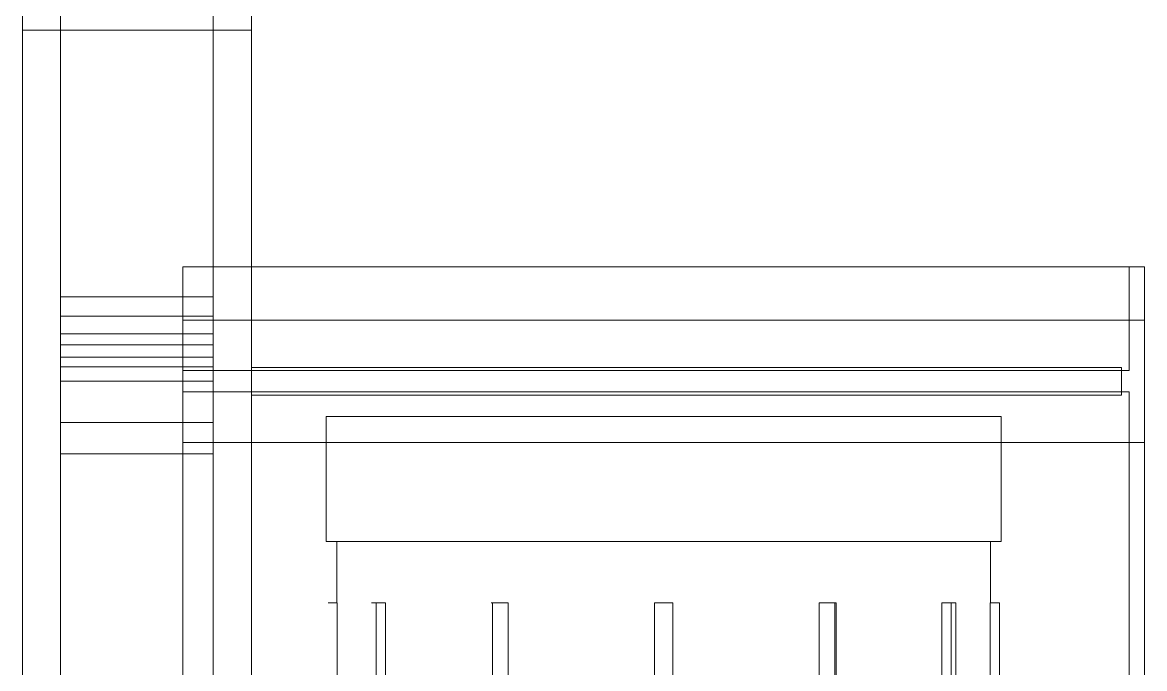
# Model space of a CAD drawing. Header units: millimetres. Extents: x -1970 to 34302, y -80068 to 6837.
# Drawn here: x 26678 to 27413, y -18918 to -18495 of the extents above; entities that cross this region are included whole.
import ezdxf

# ---------------------------------------------------------------- set-up
doc = ezdxf.new("R2010")
doc.units = ezdxf.units.MM
doc.layers.add('superior_briquetadora', color=7, linetype='Continuous', lineweight=0)

msp = doc.modelspace()

# ---------------------------------------------------------------- linework, layer by layer
at = {"layer": 'superior_briquetadora'}
for p, q in [((26703.187, -18720.639), (26703.187, -17660)), ((26703.187, -18674.804), (26703.187, -17660)), ((26803.187, -18720.639), (26803.187, -17660)), ((26803.187, -18674.804), (26803.187, -17660)), ((26678.187, -19330), (26678.187, -18320)), ((26828.187, -19330), (26828.187, -18320)), ((26678.187, -19330), (26678.187, -18460)), ((26828.187, -19480), (26828.187, -18460)), ((26678.187, -19330), (26678.187, -18500)), ((26678.187, -18500), (26828.187, -18500)), ((26828.187, -19480), (26828.187, -18500)), ((26783.187, -18655), (26783.187, -19445)), ((26783.187, -18690), (26783.187, -18655)), ((27403.187, -18655), (26783.187, -18655)), ((27413.187, -18655), (26783.187, -18655)), ((27403.187, -18655), (27403.187, -18690)), ((27413.187, -18655), (27403.187, -18655)), ((27413.187, -18690), (27413.187, -18655)), ((27413.187, -18655), (27413.187, -19445)), ((26703.187, -18714.105), (26703.187, -18674.804)), ((26703.187, -18674.804), (26803.187, -18674.804)), ((26803.187, -18714.105), (26803.187, -18674.804)), ((26703.187, -18687.386), (26703.187, -18698.89)), ((26703.187, -18706.157), (26703.187, -18687.386)), ((26703.187, -18687.386), (26803.187, -18687.386)), ((27413.187, -18690), (26783.187, -18690)), ((27403.187, -18690), (26783.187, -18690)), ((26783.187, -18690), (26783.187, -18723)), ((26783.187, -18770), (26783.187, -18690)), ((26803.187, -18687.386), (26803.187, -18698.89)), ((26803.187, -18706.157), (26803.187, -18687.386)), ((27413.187, -18690), (27403.187, -18690)), ((27403.187, -18723), (27403.187, -18690)), ((27413.187, -18770), (27413.187, -18690)), ((26703.187, -18706.157), (26703.187, -18698.89)), ((26703.187, -18698.89), (26803.187, -18698.89)), ((26803.187, -18706.157), (26803.187, -18698.89)), ((26703.187, -18706.157), (26803.187, -18706.157)), ((26703.187, -18730), (26703.187, -18714.105)), ((26703.187, -18714.105), (26803.187, -18714.105)), ((26803.187, -18730), (26803.187, -18714.105)), ((26703.187, -19330), (26703.187, -18720.639)), ((26703.187, -18720.639), (26803.187, -18720.639)), ((27403.187, -18723), (26783.187, -18723)), ((26803.187, -19330), (26803.187, -18720.639)), ((26828.187, -18721), (27398.187, -18721)), ((26828.187, -18721), (26828.187, -18739)), ((27398.187, -18721), (27398.187, -18739)), ((26703.187, -18756.963), (26703.187, -18730)), ((26703.187, -18730), (26803.187, -18730)), ((26803.187, -18756.963), (26803.187, -18730)), ((27403.187, -18737), (26783.187, -18737)), ((26783.187, -18737), (26783.187, -18770)), ((26828.187, -18739), (27398.187, -18739)), ((27403.187, -18770), (27403.187, -18737)), ((26703.187, -18777.418), (26703.187, -18756.963)), ((26703.187, -18756.963), (26803.187, -18756.963)), ((26803.187, -18777.418), (26803.187, -18756.963)), ((26877.187, -18753), (26878.076, -18753)), ((26877.187, -18753), (26877.187, -18835)), ((26878.076, -18753), (26880.738, -18753)), ((26880.738, -18753), (26885.151, -18753)), ((26885.151, -18753), (26891.279, -18753)), ((26891.279, -18753), (26899.072, -18753)), ((26899.072, -18753), (26908.469, -18753)), ((26908.469, -18753), (26919.394, -18753)), ((26919.394, -18753), (26931.758, -18753)), ((26931.758, -18753), (26945.462, -18753)), ((26945.462, -18753), (26960.395, -18753)), ((26960.395, -18753), (26976.438, -18753)), ((26976.438, -18753), (26993.462, -18753)), ((26993.462, -18753), (27011.328, -18753)), ((27011.328, -18753), (27029.894, -18753)), ((27029.894, -18753), (27049.009, -18753)), ((27049.009, -18753), (27068.521, -18753)), ((27068.521, -18753), (27088.271, -18753)), ((27088.271, -18753), (27108.102, -18753)), ((27108.102, -18753), (27127.852, -18753)), ((27127.852, -18753), (27147.364, -18753)), ((27147.364, -18753), (27166.479, -18753)), ((27166.479, -18753), (27185.045, -18753)), ((27185.045, -18753), (27202.912, -18753)), ((27202.912, -18753), (27219.935, -18753)), ((27219.935, -18753), (27235.978, -18753)), ((27235.978, -18753), (27250.911, -18753)), ((27250.911, -18753), (27264.615, -18753)), ((27264.615, -18753), (27276.979, -18753)), ((27276.979, -18753), (27287.904, -18753)), ((27287.904, -18753), (27297.301, -18753)), ((27297.301, -18753), (27305.094, -18753)), ((27305.094, -18753), (27311.222, -18753)), ((27311.222, -18753), (27315.635, -18753)), ((27315.635, -18753), (27318.297, -18753)), ((27318.297, -18753), (27319.187, -18753)), ((27319.187, -18753), (27319.187, -18835)), ((27403.187, -18770), (26783.187, -18770)), ((27413.187, -18770), (26783.187, -18770)), ((26783.187, -19325), (26783.187, -18770)), ((27403.187, -18770), (27413.187, -18770)), ((27403.187, -18770), (27403.187, -19325)), ((27413.187, -19325), (27413.187, -18770)), ((26703.187, -19330), (26703.187, -18777.418)), ((26703.187, -18777.418), (26803.187, -18777.418)), ((26803.187, -19330), (26803.187, -18777.418)), ((26877.187, -18835), (26878.076, -18835)), ((26878.076, -18835), (26880.738, -18835)), ((26880.738, -18835), (26885.151, -18835)), ((26884.187, -18835), (26885.099, -18835)), ((26884.187, -18835), (26884.187, -18875)), ((26885.099, -18835), (26887.83, -18835)), ((26885.151, -18835), (26891.279, -18835)), ((26887.83, -18835), (26892.356, -18835)), ((26891.279, -18835), (26899.072, -18835)), ((26892.356, -18835), (26898.638, -18835)), ((26898.638, -18835), (26906.622, -18835)), ((26899.072, -18835), (26908.469, -18835)), ((26906.622, -18835), (26916.24, -18835)), ((26908.469, -18835), (26919.394, -18835)), ((26916.24, -18835), (26927.411, -18835)), ((26919.394, -18835), (26931.758, -18835)), ((26927.411, -18835), (26940.039, -18835)), ((26931.758, -18835), (26945.462, -18835)), ((26940.039, -18835), (26954.016, -18835)), ((26945.462, -18835), (26960.395, -18835)), ((26954.016, -18835), (26969.223, -18835)), ((26960.395, -18835), (26976.438, -18835)), ((26969.223, -18835), (26985.53, -18835)), ((26976.438, -18835), (26993.462, -18835)), ((26985.53, -18835), (27002.799, -18835)), ((26993.462, -18835), (27011.328, -18835)), ((27002.799, -18835), (27020.881, -18835)), ((27011.328, -18835), (27029.894, -18835)), ((27020.881, -18835), (27039.623, -18835)), ((27029.894, -18835), (27049.009, -18835)), ((27039.623, -18835), (27058.864, -18835)), ((27049.009, -18835), (27068.521, -18835)), ((27058.864, -18835), (27078.441, -18835)), ((27068.521, -18835), (27088.271, -18835)), ((27078.441, -18835), (27098.187, -18835)), ((27088.271, -18835), (27108.102, -18835)), ((27098.187, -18835), (27117.932, -18835)), ((27108.102, -18835), (27127.852, -18835)), ((27117.932, -18835), (27137.509, -18835)), ((27127.852, -18835), (27147.364, -18835)), ((27137.509, -18835), (27156.75, -18835)), ((27147.364, -18835), (27166.479, -18835)), ((27156.75, -18835), (27175.492, -18835)), ((27166.479, -18835), (27185.045, -18835)), ((27175.492, -18835), (27193.575, -18835)), ((27185.045, -18835), (27202.912, -18835)), ((27193.575, -18835), (27210.843, -18835)), ((27202.912, -18835), (27219.935, -18835)), ((27210.843, -18835), (27227.15, -18835)), ((27219.935, -18835), (27235.978, -18835)), ((27227.15, -18835), (27242.357, -18835)), ((27235.978, -18835), (27250.911, -18835)), ((27242.357, -18835), (27256.334, -18835)), ((27250.911, -18835), (27264.615, -18835)), ((27256.334, -18835), (27268.962, -18835)), ((27264.615, -18835), (27276.979, -18835)), ((27268.962, -18835), (27280.133, -18835)), ((27276.979, -18835), (27287.904, -18835)), ((27280.133, -18835), (27289.752, -18835)), ((27287.904, -18835), (27297.301, -18835)), ((27289.752, -18835), (27297.736, -18835)), ((27297.301, -18835), (27305.094, -18835)), ((27297.736, -18835), (27304.017, -18835)), ((27304.017, -18835), (27308.543, -18835)), ((27305.094, -18835), (27311.222, -18835)), ((27308.543, -18835), (27311.274, -18835)), ((27311.222, -18835), (27315.635, -18835)), ((27311.274, -18835), (27312.187, -18835)), ((27312.187, -18835), (27312.187, -18875)), ((27315.635, -18835), (27318.297, -18835)), ((27318.297, -18835), (27319.187, -18835)), ((26879.518, -18875), (26878.34, -18875)), ((26881.638, -18875), (26879.518, -18875)), ((26884.271, -18875), (26881.638, -18875)), ((26884.202, -18875), (26884.214, -18875)), ((26884.214, -18875), (26884.229, -18875)), ((26884.229, -18875), (26884.248, -18875)), ((26884.248, -18875), (26884.271, -18875)), ((26884.271, -19385), (26884.271, -18875)), ((26907.934, -18875), (26906.93, -18875)), ((26906.93, -18875), (26907.12, -18875)), ((26907.12, -18875), (26908.467, -18875)), ((26909.93, -18875), (26907.934, -18875)), ((26908.467, -18875), (26910.699, -18875)), ((26909.93, -18875), (26909.93, -19385)), ((26909.93, -18875), (26910.752, -18875)), ((26910.699, -18875), (26913.365, -18875)), ((26910.752, -18875), (26911.585, -18875)), ((26911.585, -18875), (26912.43, -18875)), ((26912.43, -18875), (26913.287, -18875)), ((26913.287, -18875), (26914.156, -18875)), ((26913.365, -18875), (26915.93, -18875)), ((26914.156, -18875), (26915.037, -18875)), ((26915.037, -18875), (26915.93, -18875)), ((26915.93, -19385), (26915.93, -18875)), ((26986.033, -18875), (26985.208, -18875)), ((26985.208, -18875), (26985.588, -18875)), ((26985.588, -18875), (26987.097, -18875)), ((26986.033, -18875), (26986.033, -19385)), ((26986.033, -18875), (26987.497, -18875)), ((26987.097, -18875), (26989.43, -18875)), ((26987.497, -18875), (26988.967, -18875)), ((26988.967, -18875), (26990.445, -18875)), ((26989.43, -18875), (26992.116, -18875)), ((26990.445, -18875), (26991.93, -18875)), ((26991.93, -18875), (26993.421, -18875)), ((26992.116, -18875), (26994.616, -18875)), ((26993.421, -18875), (26994.919, -18875)), ((26994.616, -18875), (26996.424, -18875)), ((26994.919, -18875), (26996.424, -18875)), ((26996.424, -19385), (26996.424, -18875)), ((27092.187, -18875), (27092.187, -19385)), ((27092.781, -18875), (27092.187, -18875)), ((27092.187, -18875), (27092.187, -18980)), ((27092.187, -18875), (27093.901, -18875)), ((27094.446, -18875), (27092.781, -18875)), ((27093.901, -18875), (27095.615, -18875)), ((27096.851, -18875), (27094.446, -18875)), ((27095.615, -18875), (27097.329, -18875)), ((27099.522, -18875), (27096.851, -18875)), ((27097.329, -18875), (27099.044, -18875)), ((27099.044, -18875), (27100.758, -18875)), ((27101.928, -18875), (27099.522, -18875)), ((27100.758, -18875), (27102.472, -18875)), ((27103.592, -18875), (27101.928, -18875)), ((27102.472, -18875), (27104.186, -18875)), ((27104.187, -18875), (27103.592, -18875)), ((27104.187, -18875), (27104.187, -19385)), ((27104.187, -18875), (27104.187, -18980)), ((27201.39, -18875), (27199.949, -18875)), ((27199.949, -19385), (27199.949, -18875)), ((27199.949, -18875), (27201.454, -18875)), ((27203.361, -18875), (27201.39, -18875)), ((27201.454, -18875), (27202.952, -18875)), ((27202.952, -18875), (27204.443, -18875)), ((27205.587, -18875), (27203.361, -18875)), ((27204.443, -18875), (27205.928, -18875)), ((27207.757, -18875), (27205.587, -18875)), ((27205.928, -18875), (27207.406, -18875)), ((27207.406, -18875), (27208.877, -18875)), ((27209.569, -18875), (27207.757, -18875)), ((27208.877, -18875), (27210.34, -18875)), ((27210.767, -18875), (27209.569, -18875)), ((27210.561, -18875), (27210.34, -18875)), ((27210.34, -19385), (27210.34, -18875)), ((27210.75, -18875), (27210.561, -18875)), ((27210.906, -18875), (27210.75, -18875)), ((27211.187, -18875), (27210.767, -18875)), ((27211.028, -18875), (27210.906, -18875)), ((27211.116, -18875), (27211.028, -18875)), ((27211.169, -18875), (27211.116, -18875)), ((27211.187, -18875), (27211.169, -18875)), ((27211.187, -18875), (27211.187, -19385)), ((27282.111, -18875), (27280.443, -18875)), ((27280.443, -19385), (27280.443, -18875)), ((27280.443, -18875), (27281.336, -18875)), ((27281.336, -18875), (27282.217, -18875)), ((27283.904, -18875), (27282.111, -18875)), ((27282.217, -18875), (27283.086, -18875)), ((27283.086, -18875), (27283.943, -18875)), ((27285.663, -18875), (27283.904, -18875)), ((27283.943, -18875), (27284.788, -18875)), ((27284.788, -18875), (27285.622, -18875)), ((27285.622, -18875), (27286.443, -18875)), ((27287.229, -18875), (27285.663, -18875)), ((27287.2, -18875), (27286.443, -18875)), ((27286.443, -19385), (27286.443, -18875)), ((27287.873, -18875), (27287.2, -18875)), ((27288.46, -18875), (27287.229, -18875)), ((27288.446, -18875), (27287.873, -18875)), ((27288.906, -18875), (27288.446, -18875)), ((27289.246, -18875), (27288.46, -18875)), ((27289.242, -18875), (27288.906, -18875)), ((27289.447, -18875), (27289.242, -18875)), ((27289.516, -18875), (27289.246, -18875)), ((27289.516, -18875), (27289.447, -18875)), ((27289.516, -18875), (27289.516, -19385)), ((27313.451, -18875), (27312.102, -18875)), ((27312.102, -19385), (27312.102, -18875)), ((27312.102, -18875), (27312.125, -18875)), ((27312.125, -18875), (27312.144, -18875)), ((27312.144, -18875), (27312.159, -18875)), ((27312.159, -18875), (27312.171, -18875)), ((27314.736, -18875), (27313.451, -18875)), ((27315.89, -18875), (27314.736, -18875)), ((27316.855, -18875), (27315.89, -18875)), ((27317.582, -18875), (27316.855, -18875)), ((27318.033, -18875), (27317.582, -18875)), ((27318.187, -18875), (27318.033, -18875)), ((27318.187, -18875), (27318.187, -19385))]:
    msp.add_line(p, q, dxfattribs=at)

doc.saveas('drawing.dxf')
